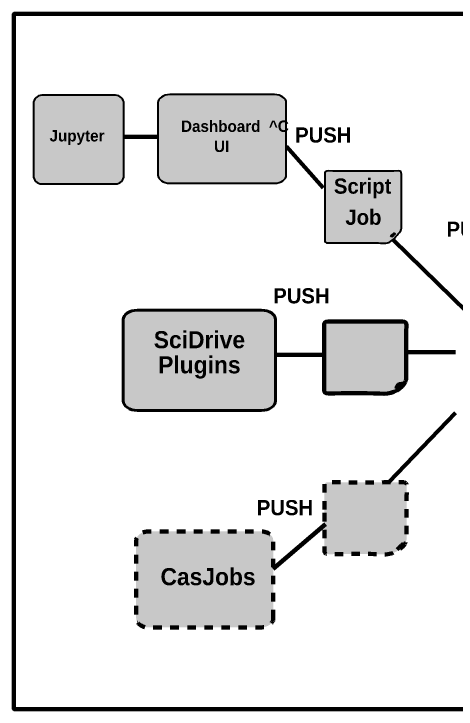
# Model space of a CAD drawing. Header units: inches. Extents: x -1.8 to 18.8, y -1.5 to 12.4.
# Drawn here: x -1.82 to 6.99, y -1.46 to 12.4 of the extents above; entities that cross this region are included whole.
import ezdxf

# ---------------------------------------------------------------- set-up
doc = ezdxf.new("R2010")
doc.units = ezdxf.units.IN
doc.header["$MEASUREMENT"] = 0
for name, pattern in [('AI-Linetype-1', [0.333333, 0.166667, -0.166667]), ('AI-Linetype-2', [0.333333, 0.166667, -0.166667]), ('AI-Linetype-3', [0.339544, 0.169772, -0.169772])]:
    doc.linetypes.add(name, pattern=pattern)
doc.layers.add('Layer 1\xa0Image', color=7, linetype='Continuous')

# ---------------------------------------------------------------- blocks, each defined once
blk = doc.blocks.new('block 2')
at = {"layer": 'Layer 1\xa0Image', "true_color": 0x4f80bc}
h = blk.add_hatch(color=163, dxfattribs=at)
edge = h.paths.add_edge_path()
edge.add_spline(control_points=[(0.372, 9.174), (0.372, 9.082), (0.297, 9.007), (0.205, 9.007), (0.205, 9.007), (-1.266, 9.007), (-1.266, 9.007), (-1.358, 9.007), (-1.433, 9.082), (-1.433, 9.174), (-1.433, 9.174), (-1.433, 10.607), (-1.433, 10.607), (-1.433, 10.699), (-1.358, 10.774), (-1.266, 10.774), (-1.266, 10.774), (0.205, 10.774), (0.205, 10.774), (0.297, 10.774), (0.372, 10.699), (0.372, 10.607), (0.372, 10.607), (0.372, 9.174), (0.372, 9.174)], knot_values=[0, 0, 0, 0, 1, 1, 1, 2, 2, 2, 3, 3, 3, 4, 4, 4, 5, 5, 5, 6, 6, 6, 7, 7, 7, 8, 8, 8, 8], degree=3, periodic=1)
at = {"layer": 'Layer 1\xa0Image', "color": 157, "lineweight": 35, "true_color": 0x385d89}
blk.add_open_spline([(0.372, 9.174), (0.372, 9.082), (0.297, 9.007), (0.205, 9.007), (0.205, 9.007), (-1.266, 9.007), (-1.266, 9.007), (-1.358, 9.007), (-1.433, 9.082), (-1.433, 9.174), (-1.433, 9.174), (-1.433, 10.607), (-1.433, 10.607), (-1.433, 10.699), (-1.358, 10.774), (-1.266, 10.774), (-1.266, 10.774), (0.205, 10.774), (0.205, 10.774), (0.297, 10.774), (0.372, 10.699), (0.372, 10.607), (0.372, 10.607), (0.372, 9.174), (0.372, 9.174)], degree=3, knots=[0, 0, 0, 0, 1, 1, 1, 2, 2, 2, 3, 3, 3, 4, 4, 4, 5, 5, 5, 6, 6, 6, 7, 7, 7, 8, 8, 8, 8], dxfattribs=at)
at = {"layer": 'Layer 1\xa0Image', "color": 7, "true_color": 0xffffff, "insert": (-1.111, 9.786), "char_height": 0.22667, "attachment_point": 7}
blk.add_mtext('\\fMyriad Pro|b1|i0|c0|p34;\\W1;Jupyter', dxfattribs=at)
blk = doc.blocks.new('block 3')
at = {"layer": 'Layer 1\xa0Image', "true_color": 0x4f80bc}
h = blk.add_hatch(color=163, dxfattribs=at)
edge = h.paths.add_edge_path()
edge.add_spline(control_points=[(3.608, 9.189), (3.608, 9.097), (3.502, 9.022), (3.372, 9.022), (3.372, 9.022), (1.287, 9.022), (1.287, 9.022), (1.157, 9.022), (1.051, 9.097), (1.051, 9.189), (1.051, 9.189), (1.051, 10.622), (1.051, 10.622), (1.051, 10.714), (1.157, 10.788), (1.287, 10.788), (1.287, 10.788), (3.372, 10.788), (3.372, 10.788), (3.502, 10.788), (3.608, 10.714), (3.608, 10.622), (3.608, 10.622), (3.608, 9.189), (3.608, 9.189)], knot_values=[0, 0, 0, 0, 1, 1, 1, 2, 2, 2, 3, 3, 3, 4, 4, 4, 5, 5, 5, 6, 6, 6, 7, 7, 7, 8, 8, 8, 8], degree=3, periodic=1)
at = {"layer": 'Layer 1\xa0Image', "color": 157, "lineweight": 35, "true_color": 0x385d89}
blk.add_open_spline([(3.608, 9.189), (3.608, 9.097), (3.502, 9.022), (3.372, 9.022), (3.372, 9.022), (1.287, 9.022), (1.287, 9.022), (1.157, 9.022), (1.051, 9.097), (1.051, 9.189), (1.051, 9.189), (1.051, 10.622), (1.051, 10.622), (1.051, 10.714), (1.157, 10.788), (1.287, 10.788), (1.287, 10.788), (3.372, 10.788), (3.372, 10.788), (3.502, 10.788), (3.608, 10.714), (3.608, 10.622), (3.608, 10.622), (3.608, 9.189), (3.608, 9.189)], degree=3, knots=[0, 0, 0, 0, 1, 1, 1, 2, 2, 2, 3, 3, 3, 4, 4, 4, 5, 5, 5, 6, 6, 6, 7, 7, 7, 8, 8, 8, 8], dxfattribs=at)
at = {"layer": 'Layer 1\xa0Image', "color": 7, "true_color": 0xffffff, "char_height": 0.22667, "attachment_point": 7}
for s, insert in [('\\fMyriad Pro|b1|i0|c0|p34;\\W1;Dashboard  ^C', (1.51, 10.041)), ('\\fMyriad Pro|b1|i0|c0|p34;\\W1;UI', (2.168, 9.641))]:
    blk.add_mtext(s, dxfattribs=dict(at, insert=insert))
blk = doc.blocks.new('block 4')
at = {"layer": 'Layer 1\xa0Image', "true_color": 0xc5d8f0}
h = blk.add_hatch(color=254, dxfattribs=at)
edge = h.paths.add_edge_path()
edge.add_spline(control_points=[(5.143, 9.265), (5.374, 9.265), (5.605, 9.263), (5.837, 9.266), (5.888, 9.266), (5.904, 9.251), (5.904, 9.199), (5.902, 8.84), (5.903, 8.482), (5.901, 8.123), (5.901, 8.095), (5.885, 8.062), (5.865, 8.041), (5.799, 7.97), (5.739, 7.879), (5.656, 7.843), (5.575, 7.809), (5.469, 7.834), (5.374, 7.834), (5.065, 7.834), (4.755, 7.835), (4.445, 7.833), (4.391, 7.833), (4.373, 7.845), (4.374, 7.902), (4.376, 8.332), (4.376, 8.762), (4.374, 9.192), (4.373, 9.252), (4.393, 9.266), (4.449, 9.266), (4.68, 9.263), (4.912, 9.265), (5.143, 9.265)], knot_values=[0, 0, 0, 0, 1, 1, 1, 2, 2, 2, 3, 3, 3, 4, 4, 4, 5, 5, 5, 6, 6, 6, 7, 7, 7, 8, 8, 8, 9, 9, 9, 10, 10, 10, 11, 11, 11, 11], degree=3, periodic=1)
edge = h.paths.add_edge_path()
edge.add_spline(control_points=[(5.713, 7.951), (5.734, 7.971), (5.755, 7.992), (5.776, 8.012), (5.768, 8.018), (5.756, 8.03), (5.754, 8.029), (5.732, 8.012), (5.711, 7.994), (5.69, 7.976), (5.698, 7.967), (5.705, 7.959), (5.713, 7.951)], knot_values=[0, 0, 0, 0, 1, 1, 1, 2, 2, 2, 3, 3, 3, 4, 4, 4, 4], degree=3, periodic=1)
at = {"layer": 'Layer 1\xa0Image', "color": 12, "lineweight": 35, "true_color": 0xbf0202}
for points, knots in [([(5.143, 9.265), (5.374, 9.265), (5.605, 9.263), (5.837, 9.266), (5.888, 9.266), (5.904, 9.251), (5.904, 9.199), (5.902, 8.84), (5.903, 8.482), (5.901, 8.123), (5.901, 8.095), (5.885, 8.062), (5.865, 8.041), (5.799, 7.97), (5.739, 7.879), (5.656, 7.843), (5.575, 7.809), (5.469, 7.834), (5.374, 7.834), (5.065, 7.834), (4.755, 7.835), (4.445, 7.833), (4.391, 7.833), (4.373, 7.845), (4.374, 7.902), (4.376, 8.332), (4.376, 8.762), (4.374, 9.192), (4.373, 9.252), (4.393, 9.266), (4.449, 9.266), (4.68, 9.263), (4.912, 9.265), (5.143, 9.265)], [0, 0, 0, 0, 1, 1, 1, 2, 2, 2, 3, 3, 3, 4, 4, 4, 5, 5, 5, 6, 6, 6, 7, 7, 7, 8, 8, 8, 9, 9, 9, 10, 10, 10, 11, 11, 11, 11]), ([(5.713, 7.951), (5.734, 7.971), (5.755, 7.992), (5.776, 8.012), (5.768, 8.018), (5.756, 8.03), (5.754, 8.029), (5.732, 8.012), (5.711, 7.994), (5.69, 7.976), (5.698, 7.967), (5.705, 7.959), (5.713, 7.951)], [0, 0, 0, 0, 1, 1, 1, 2, 2, 2, 3, 3, 3, 4, 4, 4, 4])]:
    blk.add_open_spline(points, degree=3, knots=knots, dxfattribs=at)
at = {"layer": 'Layer 1\xa0Image', "color": 7, "true_color": 0xffffff, "char_height": 0.30222, "attachment_point": 7}
for s, insert in [('\\fMyriad Pro|b1|i0|c0|p34;\\W1;Script', (4.557, 8.722)), ('\\fMyriad Pro|b1|i0|c0|p34;\\W1;Job', (4.786, 8.189))]:
    blk.add_mtext(s, dxfattribs=dict(at, insert=insert))
blk = doc.blocks.new('block 33')
at = {"layer": 'Layer 1\xa0Image', "true_color": 0xc5d8f0}
h = blk.add_hatch(color=254, dxfattribs=at)
edge = h.paths.add_edge_path()
edge.add_spline(control_points=[(4.361, 5.653), (4.362, 5.829), (4.363, 6.005), (4.36, 6.18), (4.359, 6.241), (4.373, 6.266), (4.44, 6.265), (4.935, 6.263), (5.431, 6.263), (5.926, 6.265), (5.983, 6.265), (6.001, 6.248), (6.001, 6.19), (5.999, 5.836), (6.001, 5.482), (5.998, 5.128), (5.998, 5.098), (5.979, 5.064), (5.961, 5.038), (5.843, 4.867), (5.683, 4.817), (5.475, 4.828), (5.133, 4.847), (4.79, 4.836), (4.448, 4.832), (4.375, 4.831), (4.358, 4.854), (4.36, 4.922), (4.364, 5.114), (4.362, 5.306), (4.361, 5.498), (4.36, 5.523), (4.36, 5.629), (4.361, 5.653)], knot_values=[0, 0, 0, 0, 1, 1, 1, 2, 2, 2, 3, 3, 3, 4, 4, 4, 5, 5, 5, 6, 6, 6, 7, 7, 7, 8, 8, 8, 9, 9, 9, 10, 10, 10, 11, 11, 11, 11], degree=3, periodic=1)
h = blk.add_hatch(color=254, dxfattribs=at)
edge = h.paths.add_edge_path()
edge.add_spline(control_points=[(5.807, 4.925), (5.811, 4.994), (5.844, 5.024), (5.914, 5.025), (5.876, 4.989), (5.844, 4.959), (5.807, 4.925)], knot_values=[0, 0, 0, 0, 1, 1, 1, 2, 2, 2, 2], degree=3, periodic=1)
at = {"layer": 'Layer 1\xa0Image', "color": 253, "lineweight": 158, "true_color": 0xa5a5a5}
blk.add_open_spline([(4.361, 5.653), (4.362, 5.829), (4.363, 6.005), (4.36, 6.18), (4.359, 6.241), (4.373, 6.266), (4.44, 6.265), (4.935, 6.263), (5.431, 6.263), (5.926, 6.265), (5.983, 6.265), (6.001, 6.248), (6.001, 6.19), (5.999, 5.836), (6.001, 5.482), (5.998, 5.128), (5.998, 5.098), (5.979, 5.064), (5.961, 5.038), (5.843, 4.867), (5.683, 4.817), (5.475, 4.828), (5.133, 4.847), (4.79, 4.836), (4.448, 4.832), (4.375, 4.831), (4.358, 4.854), (4.36, 4.922), (4.364, 5.114), (4.362, 5.306), (4.361, 5.498), (4.36, 5.523), (4.36, 5.629), (4.361, 5.653)], degree=3, knots=[0, 0, 0, 0, 1, 1, 1, 2, 2, 2, 3, 3, 3, 4, 4, 4, 5, 5, 5, 6, 6, 6, 7, 7, 7, 8, 8, 8, 9, 9, 9, 10, 10, 10, 11, 11, 11, 11], dxfattribs=at)
at = {"layer": 'Layer 1\xa0Image', "color": 253, "lineweight": 106, "true_color": 0xa5a5a5}
blk.add_open_spline([(5.807, 4.925), (5.811, 4.994), (5.844, 5.024), (5.914, 5.025), (5.876, 4.989), (5.844, 4.959), (5.807, 4.925)], degree=3, knots=[0, 0, 0, 0, 1, 1, 1, 2, 2, 2, 2], dxfattribs=at)
blk = doc.blocks.new('block 34')
at = {"layer": 'Layer 1\xa0Image', "true_color": 0xc5d8f0}
h = blk.add_hatch(color=254, dxfattribs=at)
edge = h.paths.add_edge_path()
edge.add_spline(control_points=[(4.368, 2.45), (4.369, 2.625), (4.37, 2.801), (4.367, 2.977), (4.366, 3.038), (4.38, 3.062), (4.447, 3.062), (4.943, 3.059), (5.438, 3.06), (5.933, 3.062), (5.99, 3.062), (6.009, 3.045), (6.008, 2.987), (6.006, 2.633), (6.008, 2.279), (6.005, 1.925), (6.005, 1.894), (5.986, 1.861), (5.968, 1.835), (5.85, 1.664), (5.69, 1.614), (5.482, 1.625), (5.14, 1.644), (4.797, 1.632), (4.455, 1.628), (4.382, 1.628), (4.365, 1.65), (4.367, 1.719), (4.371, 1.911), (4.369, 2.103), (4.368, 2.295), (4.368, 2.319), (4.368, 2.425), (4.368, 2.45)], knot_values=[0, 0, 0, 0, 1, 1, 1, 2, 2, 2, 3, 3, 3, 4, 4, 4, 5, 5, 5, 6, 6, 6, 7, 7, 7, 8, 8, 8, 9, 9, 9, 10, 10, 10, 11, 11, 11, 11], degree=3, periodic=1)
h = blk.add_hatch(color=254, dxfattribs=at)
edge = h.paths.add_edge_path()
edge.add_spline(control_points=[(5.815, 1.722), (5.818, 1.791), (5.851, 1.821), (5.922, 1.822), (5.883, 1.786), (5.851, 1.756), (5.815, 1.722)], knot_values=[0, 0, 0, 0, 1, 1, 1, 2, 2, 2, 2], degree=3, periodic=1)
at = {"layer": 'Layer 1\xa0Image', "color": 114, "linetype": 'AI-Linetype-1', "lineweight": 158, "true_color": 0x02b050}
blk.add_open_spline([(4.368, 2.45), (4.369, 2.625), (4.37, 2.801), (4.367, 2.977), (4.366, 3.038), (4.38, 3.062), (4.447, 3.062), (4.943, 3.059), (5.438, 3.06), (5.933, 3.062), (5.99, 3.062), (6.009, 3.045), (6.008, 2.987), (6.006, 2.633), (6.008, 2.279), (6.005, 1.925), (6.005, 1.894), (5.986, 1.861), (5.968, 1.835), (5.85, 1.664), (5.69, 1.614), (5.482, 1.625), (5.14, 1.644), (4.797, 1.632), (4.455, 1.628), (4.382, 1.628), (4.365, 1.65), (4.367, 1.719), (4.371, 1.911), (4.369, 2.103), (4.368, 2.295), (4.368, 2.319), (4.368, 2.425), (4.368, 2.45)], degree=3, knots=[0, 0, 0, 0, 1, 1, 1, 2, 2, 2, 3, 3, 3, 4, 4, 4, 5, 5, 5, 6, 6, 6, 7, 7, 7, 8, 8, 8, 9, 9, 9, 10, 10, 10, 11, 11, 11, 11], dxfattribs=at)
at = {"layer": 'Layer 1\xa0Image', "color": 253, "linetype": 'AI-Linetype-2', "lineweight": 106, "true_color": 0xa5a5a5}
blk.add_open_spline([(5.815, 1.722), (5.818, 1.791), (5.851, 1.821), (5.922, 1.822), (5.883, 1.786), (5.851, 1.756), (5.815, 1.722)], degree=3, knots=[0, 0, 0, 0, 1, 1, 1, 2, 2, 2, 2], dxfattribs=at)
blk = doc.blocks.new('block 35')
at = {"layer": 'Layer 1\xa0Image', "true_color": 0x4f80bc}
h = blk.add_hatch(color=163, dxfattribs=at)
edge = h.paths.add_edge_path()
edge.add_spline(control_points=[(3.395, 4.682), (3.395, 4.578), (3.269, 4.494), (3.114, 4.494), (3.114, 4.494), (0.639, 4.494), (0.639, 4.494), (0.484, 4.494), (0.359, 4.578), (0.359, 4.682), (0.359, 4.682), (0.359, 6.303), (0.359, 6.303), (0.359, 6.407), (0.484, 6.491), (0.639, 6.491), (0.639, 6.491), (3.114, 6.491), (3.114, 6.491), (3.269, 6.491), (3.395, 6.407), (3.395, 6.303), (3.395, 6.303), (3.395, 4.682), (3.395, 4.682)], knot_values=[0, 0, 0, 0, 1, 1, 1, 2, 2, 2, 3, 3, 3, 4, 4, 4, 5, 5, 5, 6, 6, 6, 7, 7, 7, 8, 8, 8, 8], degree=3, periodic=1)
at = {"layer": 'Layer 1\xa0Image', "color": 157, "lineweight": 50, "true_color": 0x385d89}
blk.add_open_spline([(3.395, 4.682), (3.395, 4.578), (3.269, 4.494), (3.114, 4.494), (3.114, 4.494), (0.639, 4.494), (0.639, 4.494), (0.484, 4.494), (0.359, 4.578), (0.359, 4.682), (0.359, 4.682), (0.359, 6.303), (0.359, 6.303), (0.359, 6.407), (0.484, 6.491), (0.639, 6.491), (0.639, 6.491), (3.114, 6.491), (3.114, 6.491), (3.269, 6.491), (3.395, 6.407), (3.395, 6.303), (3.395, 6.303), (3.395, 4.682), (3.395, 4.682)], degree=3, knots=[0, 0, 0, 0, 1, 1, 1, 2, 2, 2, 3, 3, 3, 4, 4, 4, 5, 5, 5, 6, 6, 6, 7, 7, 7, 8, 8, 8, 8], dxfattribs=at)
at = {"layer": 'Layer 1\xa0Image', "color": 7, "true_color": 0xffffff, "char_height": 0.34, "attachment_point": 7}
for s, insert in [('\\fMyriad Pro|b1|i0|c0|p34;\\W1;SciDrive', (0.967, 5.728)), ('\\fMyriad Pro|b1|i0|c0|p34;\\W1;Plugins', (1.055, 5.128))]:
    blk.add_mtext(s, dxfattribs=dict(at, insert=insert))
blk = doc.blocks.new('block 36')
at = {"layer": 'Layer 1\xa0Image', "true_color": 0x4f80bc}
h = blk.add_hatch(color=163, dxfattribs=at)
edge = h.paths.add_edge_path()
edge.add_spline(control_points=[(3.349, 0.349), (3.349, 0.249), (3.236, 0.168), (3.097, 0.168), (3.097, 0.168), (0.869, 0.168), (0.869, 0.168), (0.729, 0.168), (0.616, 0.249), (0.616, 0.349), (0.616, 0.349), (0.616, 1.903), (0.616, 1.903), (0.616, 2.003), (0.729, 2.083), (0.869, 2.083), (0.869, 2.083), (3.097, 2.083), (3.097, 2.083), (3.236, 2.083), (3.349, 2.003), (3.349, 1.903), (3.349, 1.903), (3.349, 0.349), (3.349, 0.349)], knot_values=[0, 0, 0, 0, 1, 1, 1, 2, 2, 2, 3, 3, 3, 4, 4, 4, 5, 5, 5, 6, 6, 6, 7, 7, 7, 8, 8, 8, 8], degree=3, periodic=1)
at = {"layer": 'Layer 1\xa0Image', "color": 157, "linetype": 'AI-Linetype-3', "lineweight": 200, "true_color": 0x3e628e}
blk.add_open_spline([(3.349, 0.349), (3.349, 0.249), (3.236, 0.168), (3.097, 0.168), (3.097, 0.168), (0.869, 0.168), (0.869, 0.168), (0.729, 0.168), (0.616, 0.249), (0.616, 0.349), (0.616, 0.349), (0.616, 1.903), (0.616, 1.903), (0.616, 2.003), (0.729, 2.083), (0.869, 2.083), (0.869, 2.083), (3.097, 2.083), (3.097, 2.083), (3.236, 2.083), (3.349, 2.003), (3.349, 1.903), (3.349, 1.903), (3.349, 0.349), (3.349, 0.349)], degree=3, knots=[0, 0, 0, 0, 1, 1, 1, 2, 2, 2, 3, 3, 3, 4, 4, 4, 5, 5, 5, 6, 6, 6, 7, 7, 7, 8, 8, 8, 8], dxfattribs=at)
at = {"layer": 'Layer 1\xa0Image', "color": 7, "true_color": 0xffffff, "insert": (1.101, 1.006), "char_height": 0.34, "attachment_point": 7}
blk.add_mtext('\\fMyriad Pro|b1|i0|c0|p34;\\W1;CasJobs', dxfattribs=at)

msp = doc.modelspace()

# ---------------------------------------------------------------- linework, layer by layer
at = {"layer": 'Layer 1\xa0Image', "color": 157, "lineweight": 211, "true_color": 0x385d89}
msp.add_lwpolyline([(18.819, -1.458), (-1.821, -1.458), (-1.821, 12.396), (18.819, 12.396), (18.819, -1.458)], dxfattribs=at)
at = {"layer": 'Layer 1\xa0Image', "color": 163, "lineweight": 158, "true_color": 0x4d80bc}
for points in [[(0.372, 9.945), (1.041, 9.945)], [(3.609, 9.751), (4.344, 8.927)]]:
    msp.add_lwpolyline(points, dxfattribs=at)
at = {"layer": 'Layer 1\xa0Image', "color": 12, "lineweight": 158, "true_color": 0xbf0202}
msp.add_lwpolyline([(5.739, 7.892), (7.507, 6.167)], dxfattribs=at)
at = {"layer": 'Layer 1\xa0Image', "color": 163, "lineweight": 158, "true_color": 0x4d81bd}
for points in [[(3.398, 5.602), (4.343, 5.602)], [(6.037, 5.657), (6.981, 5.657)]]:
    msp.add_lwpolyline(points, dxfattribs=at)
at = {"layer": 'Layer 1\xa0Image', "color": 114, "lineweight": 158, "true_color": 0x02b050}
msp.add_lwpolyline([(5.652, 3.062), (6.978, 4.444)], dxfattribs=at)
at = {"layer": 'Layer 1\xa0Image', "color": 163, "lineweight": 211, "true_color": 0x4d81bd}
msp.add_lwpolyline([(3.345, 1.336), (4.387, 2.229)], dxfattribs=at)

# ---------------------------------------------------------------- block references
at = {"layer": 'Layer 1\xa0Image'}
for name in ['block 2', 'block 3', 'block 4', 'block 35', 'block 33', 'block 34', 'block 36']:
    msp.add_blockref(name, (0, 0), dxfattribs=at)

# ---------------------------------------------------------------- texts
at = {"layer": 'Layer 1\xa0Image', "color": 45, "true_color": 0x948a55, "char_height": 0.30222, "attachment_point": 7}
for s, insert in [('\\fMyriad Pro|b1|i0|c0|p34;\\W1;PUSH', (3.784, 9.828)), ('\\fMyriad Pro|b1|i0|c0|p34;\\W1;PULL', (6.801, 7.949)), ('\\fMyriad Pro|b1|i0|c0|p34;\\W1;PUSH', (3.348, 6.623)), ('\\fMyriad Pro|b1|i0|c0|p34;\\W1;PUSH', (3.02, 2.401))]:
    msp.add_mtext(s, dxfattribs=dict(at, insert=insert))

doc.saveas('drawing.dxf')
